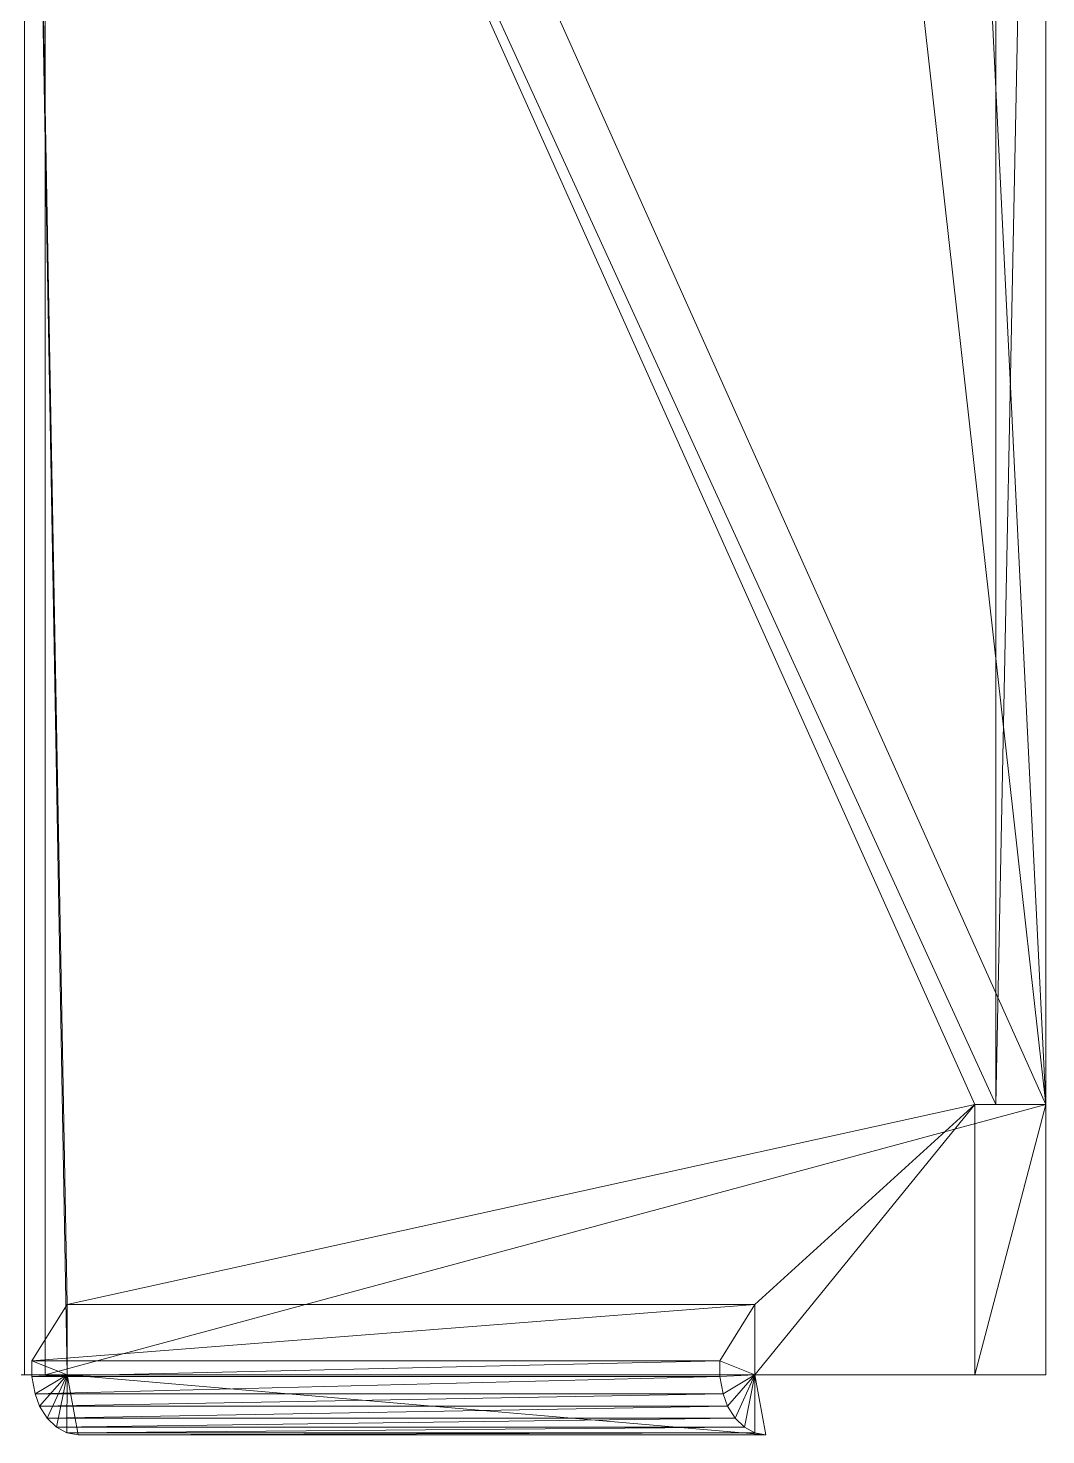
# Model space of a CAD drawing. Header units: millimetres. Extents: x -38752 to -34801, y 260924 to 263752.
# Drawn here: x -36609.6 to -36508, y 263090.8 to 263231.3 of the extents above; entities that cross this region are included whole.
import ezdxf

# ---------------------------------------------------------------- set-up
doc = ezdxf.new("R2010")
doc.units = ezdxf.units.MM
doc.layers.add('0.09', color=1, linetype='Continuous', lineweight=9)

msp = doc.modelspace()

# ---------------------------------------------------------------- meshes
at = {"layer": '0.09'}
mesh = msp.add_polyface(dxfattribs=at)
corners = [(-36534.46, 263346.76, 33.49), (-36533.05, 263346.76, 32.07), (-36604.37, 263346.76, 103.39), (-36607.91, 263096.78, 106.93), (-36508.05, 263123.78, 7.07), (-36508.05, 263096.78, 7.07), (-36607.91, 263346.76, 106.93), (-36519.2, 263350.36, 18.22), (-36508.05, 263371.76, 7.07)]
mesh.append_faces([[corners[k] for k in face] for face in [(3, 4, 5), (4, 7, 8)]], dxfattribs={"vtx0": -1})
mesh.append_faces([[corners[k] for k in face] for face in [(4, 6, 1)]], dxfattribs={"vtx0": -1, "vtx1": -1, "vtx2": -1})
mesh.append_faces([[corners[k] for k in face] for face in [(4, 3, 6), (4, 1, 7), (1, 6, 2)]], dxfattribs={"vtx0": -1, "vtx2": -1})
mesh.append_faces([[corners[k] for k in face] for face in [(0, 1, 2)]], dxfattribs={"vtx1": -1})
mesh = msp.add_polyface(dxfattribs=at)
corners = [(-36508.05, 263371.76, 2.07), (-36513.05, 263123.78, 2.07), (-36508.05, 263123.78, 2.07), (-36513.05, 263337.86, 2.07), (-36515.12, 263338.39, 2.07), (-36519.14, 263357.84, 2.07), (-36533.05, 263343.06, 2.07), (-36519.55, 263357.52, 2.07), (-36520.03, 263357.32, 2.07), (-36533.05, 263353.26, 2.07), (-36520.55, 263357.26, 2.07), (-36518.82, 263358.26, 2.07), (-36518.62, 263358.74, 2.07), (-36518.55, 263359.26, 2.07), (-36518.62, 263359.77, 2.07), (-36518.82, 263360.26, 2.07), (-36519.14, 263360.67, 2.07), (-36519.55, 263360.99, 2.07), (-36520.03, 263361.19, 2.07), (-36520.55, 263361.26, 2.07), (-36522.48, 263359.77, 2.07), (-36520.55, 263371.76, 2.07), (-36522.55, 263359.26, 2.07), (-36522.48, 263358.74, 2.07), (-36522.28, 263358.26, 2.07), (-36521.96, 263357.84, 2.07), (-36521.55, 263357.52, 2.07), (-36521.07, 263357.32, 2.07), (-36522.28, 263360.26, 2.07), (-36521.96, 263360.67, 2.07), (-36521.55, 263360.99, 2.07), (-36521.07, 263361.19, 2.07)]
mesh.append_faces([[corners[k] for k in face] for face in [(0, 1, 2)]], dxfattribs={"vtx0": -1})
mesh.append_faces([[corners[k] for k in face] for face in [(1, 0, 3), (3, 0, 4), (4, 5, 6), (6, 8, 9), (5, 0, 11), (11, 0, 12), (12, 0, 13), (13, 0, 14), (14, 0, 15), (15, 0, 16), (16, 0, 17), (17, 0, 18), (18, 0, 19), (9, 20, 21), (20, 9, 22), (22, 9, 23), (23, 9, 24), (24, 9, 25), (25, 9, 26), (26, 9, 27), (27, 9, 10), (21, 19, 0)]], dxfattribs={"vtx0": -1, "vtx1": -1})
mesh.append_faces([[corners[k] for k in face] for face in [(4, 0, 5)]], dxfattribs={"vtx0": -1, "vtx1": -1, "vtx2": -1})
mesh.append_faces([[corners[k] for k in face] for face in [(6, 5, 7), (6, 7, 8), (9, 8, 10), (21, 20, 28), (21, 28, 29), (21, 29, 30), (21, 30, 31), (21, 31, 19)]], dxfattribs={"vtx0": -1, "vtx2": -1})
mesh = msp.add_polyface(dxfattribs=at)
corners = [(-36508.05, 263371.76, 2.07), (-36508.05, 263123.78, 7.07), (-36508.05, 263371.76, 7.07), (-36508.05, 263123.78, 2.07)]
mesh.append_faces([[corners[k] for k in face] for face in [(0, 1, 2), (1, 0, 3)]], dxfattribs={"vtx0": -1})
mesh = msp.add_polyface(dxfattribs=at)
corners = [(-36707.76, 263346.76, 7.07), (-36607.91, 263346.76, 106.93), (-36707.76, 263096.78, 106.93)]
mesh.append_faces([[corners[k] for k in face] for face in [(0, 1, 2)]])
mesh = msp.add_polyface(dxfattribs=at)
corners = [(-36607.91, 263346.76, 106.93), (-36607.91, 263096.78, 106.93), (-36707.76, 263096.78, 106.93)]
mesh.append_faces([[corners[k] for k in face] for face in [(0, 1, 2)]])
mesh = msp.add_polyface(dxfattribs=at)
corners = [(-36617.39, 263317.14, 101.93), (-36702.76, 263327.38, 12.46), (-36702.76, 263103.42, 101.93), (-36609.98, 263335.69, 101.93), (-36682.76, 263336.05, 29), (-36607.77, 263346.76, 99.72), (-36682.76, 263346.76, 24.72)]
mesh.append_faces([[corners[k] for k in face] for face in [(0, 1, 2), (4, 5, 6)]], dxfattribs={"vtx0": -1})
mesh.append_faces([[corners[k] for k in face] for face in [(1, 3, 4)]], dxfattribs={"vtx0": -1, "vtx1": -1})
mesh.append_faces([[corners[k] for k in face] for face in [(1, 0, 3), (4, 3, 5)]], dxfattribs={"vtx0": -1, "vtx2": -1})
mesh = msp.add_polyface(dxfattribs=at)
corners = [(-36515.12, 263123.78, 7.07), (-36537.08, 263096.78, 29.03), (-36515.12, 263096.78, 7.07), (-36537.08, 263103.78, 29.03), (-36605.73, 263103.78, 97.69), (-36605.73, 263096.78, 97.69), (-36609.98, 263335.69, 101.93), (-36609.98, 263096.78, 101.93), (-36513.05, 263123.78, 5), (-36513.05, 263337.09, 5), (-36533.05, 263337.09, 25), (-36607.77, 263346.76, 99.72), (-36533.05, 263346.76, 25)]
mesh.append_faces([[corners[k] for k in face] for face in [(0, 1, 2), (5, 6, 7), (11, 10, 12)]], dxfattribs={"vtx0": -1})
mesh.append_faces([[corners[k] for k in face] for face in [(1, 0, 3), (3, 0, 4)]], dxfattribs={"vtx0": -1, "vtx1": -1})
mesh.append_faces([[corners[k] for k in face] for face in [(6, 4, 0)]], dxfattribs={"vtx0": -1, "vtx1": -1, "vtx2": -1})
mesh.append_faces([[corners[k] for k in face] for face in [(6, 5, 4), (6, 0, 8), (6, 8, 9), (6, 9, 10), (10, 11, 6)]], dxfattribs={"vtx0": -1, "vtx2": -1})
mesh = msp.add_polyface(dxfattribs=at)
corners = [(-36513.05, 263123.78, 5), (-36513.05, 263337.86, 2.07), (-36513.05, 263337.09, 5), (-36513.05, 263123.78, 2.07)]
mesh.append_faces([[corners[k] for k in face] for face in [(0, 1, 2), (1, 0, 3)]], dxfattribs={"vtx0": -1})
mesh = msp.add_polyface(dxfattribs=at)
corners = [(-36508.05, 263123.78, 7.07), (-36515.12, 263096.78, 7.07), (-36508.05, 263096.78, 7.07), (-36515.12, 263123.78, 7.07)]
mesh.append_faces([[corners[k] for k in face] for face in [(0, 1, 2), (1, 0, 3)]], dxfattribs={"vtx0": -1})
mesh = msp.add_polyface(dxfattribs=at)
corners = [(-36515.12, 263123.78, 7.07), (-36508.05, 263123.78, 7.07), (-36513.05, 263123.78, 5), (-36513.05, 263123.78, 2.07), (-36508.05, 263123.78, 2.07)]
mesh.append_faces([[corners[k] for k in face] for face in [(3, 1, 4)]], dxfattribs={"vtx0": -1})
mesh.append_faces([[corners[k] for k in face] for face in [(1, 3, 2)]], dxfattribs={"vtx0": -1, "vtx2": -1})
mesh.append_faces([[corners[k] for k in face] for face in [(0, 1, 2)]], dxfattribs={"vtx1": -1})
mesh = msp.add_polyface(dxfattribs=at)
corners = [(-36537.08, 263103.78, 29.03), (-36609.25, 263098.18, 94.17), (-36540.59, 263098.18, 25.51), (-36605.73, 263103.78, 97.69)]
mesh.append_faces([[corners[k] for k in face] for face in [(0, 1, 2), (1, 0, 3)]], dxfattribs={"vtx0": -1})
mesh = msp.add_polyface(dxfattribs=at)
corners = [(-36605.75, 263090.97, 97.67), (-36605.73, 263096.78, 97.69), (-36604.64, 263090.78, 98.78), (-36606.8, 263091.54, 96.62), (-36607.72, 263092.45, 95.69), (-36608.47, 263093.64, 94.95), (-36608.92, 263094.86, 94.5), (-36609.25, 263096.59, 94.17), (-36609.25, 263098.18, 94.17), (-36605.73, 263103.78, 97.69)]
mesh.append_faces([[corners[k] for k in face] for face in [(0, 1, 2), (1, 8, 9)]], dxfattribs={"vtx0": -1})
mesh.append_faces([[corners[k] for k in face] for face in [(1, 0, 3), (1, 3, 4), (1, 4, 5), (1, 5, 6), (1, 6, 7), (1, 7, 8)]], dxfattribs={"vtx0": -1, "vtx2": -1})
mesh = msp.add_polyface(dxfattribs=at)
corners = [(-36537.08, 263096.78, 29.03), (-36537.09, 263090.97, 29.01), (-36535.98, 263090.78, 30.12), (-36538.14, 263091.54, 27.96), (-36539.07, 263092.45, 27.04), (-36539.81, 263093.64, 26.29), (-36540.26, 263094.86, 25.84), (-36540.6, 263096.59, 25.51), (-36540.59, 263098.18, 25.51), (-36537.08, 263103.78, 29.03)]
mesh.append_faces([[corners[k] for k in face] for face in [(0, 1, 2), (8, 0, 9)]], dxfattribs={"vtx0": -1})
mesh.append_faces([[corners[k] for k in face] for face in [(1, 0, 3), (3, 0, 4), (4, 0, 5), (5, 0, 6), (6, 0, 7), (7, 0, 8)]], dxfattribs={"vtx0": -1, "vtx1": -1})
mesh = msp.add_polyface(dxfattribs=at)
corners = [(-36540.59, 263098.18, 25.51), (-36609.25, 263096.59, 94.17), (-36540.6, 263096.59, 25.51), (-36609.25, 263098.18, 94.17)]
mesh.append_faces([[corners[k] for k in face] for face in [(0, 1, 2), (1, 0, 3)]], dxfattribs={"vtx0": -1})
mesh = msp.add_polyface(dxfattribs=at)
corners = [(-36515.12, 263096.78, 7.07), (-36607.91, 263096.78, 106.93), (-36508.05, 263096.78, 7.07), (-36537.08, 263096.78, 29.03), (-36605.73, 263096.78, 97.69), (-36609.98, 263096.78, 101.93), (-36707.76, 263096.78, 106.93), (-36702.76, 263096.78, 101.93), (-36707.76, 263096.78, 101.93)]
mesh.append_faces([[corners[k] for k in face] for face in [(0, 1, 2), (6, 7, 8)]], dxfattribs={"vtx0": -1})
mesh.append_faces([[corners[k] for k in face] for face in [(1, 5, 6)]], dxfattribs={"vtx0": -1, "vtx1": -1})
mesh.append_faces([[corners[k] for k in face] for face in [(1, 0, 3), (1, 3, 4), (1, 4, 5), (6, 5, 7)]], dxfattribs={"vtx0": -1, "vtx2": -1})
mesh = msp.add_polyface(dxfattribs=at)
corners = [(-36540.6, 263096.59, 25.51), (-36608.92, 263094.86, 94.5), (-36540.26, 263094.86, 25.84), (-36609.25, 263096.59, 94.17)]
mesh.append_faces([[corners[k] for k in face] for face in [(0, 1, 2), (1, 0, 3)]], dxfattribs={"vtx0": -1})
mesh = msp.add_polyface(dxfattribs=at)
corners = [(-36605.73, 263096.78, 97.69), (-36535.98, 263090.78, 30.12), (-36604.64, 263090.78, 98.78), (-36537.08, 263096.78, 29.03)]
mesh.append_faces([[corners[k] for k in face] for face in [(0, 1, 2), (1, 0, 3)]], dxfattribs={"vtx0": -1})
mesh = msp.add_polyface(dxfattribs=at)
corners = [(-36540.26, 263094.86, 25.84), (-36608.47, 263093.64, 94.95), (-36539.81, 263093.64, 26.29), (-36608.92, 263094.86, 94.5)]
mesh.append_faces([[corners[k] for k in face] for face in [(0, 1, 2), (1, 0, 3)]], dxfattribs={"vtx0": -1})
mesh = msp.add_polyface(dxfattribs=at)
corners = [(-36539.81, 263093.64, 26.29), (-36607.72, 263092.45, 95.69), (-36539.07, 263092.45, 27.04), (-36608.47, 263093.64, 94.95)]
mesh.append_faces([[corners[k] for k in face] for face in [(0, 1, 2), (1, 0, 3)]], dxfattribs={"vtx0": -1})
mesh = msp.add_polyface(dxfattribs=at)
corners = [(-36539.07, 263092.45, 27.04), (-36606.8, 263091.54, 96.62), (-36538.14, 263091.54, 27.96), (-36607.72, 263092.45, 95.69)]
mesh.append_faces([[corners[k] for k in face] for face in [(0, 1, 2), (1, 0, 3)]], dxfattribs={"vtx0": -1})
mesh = msp.add_polyface(dxfattribs=at)
corners = [(-36538.14, 263091.54, 27.96), (-36605.75, 263090.97, 97.67), (-36537.09, 263090.97, 29.01), (-36606.8, 263091.54, 96.62)]
mesh.append_faces([[corners[k] for k in face] for face in [(0, 1, 2), (1, 0, 3)]], dxfattribs={"vtx0": -1})
mesh = msp.add_polyface(dxfattribs=at)
corners = [(-36537.09, 263090.97, 29.01), (-36604.64, 263090.78, 98.78), (-36535.98, 263090.78, 30.12), (-36605.75, 263090.97, 97.67)]
mesh.append_faces([[corners[k] for k in face] for face in [(0, 1, 2), (1, 0, 3)]], dxfattribs={"vtx0": -1})

doc.saveas('drawing.dxf')
